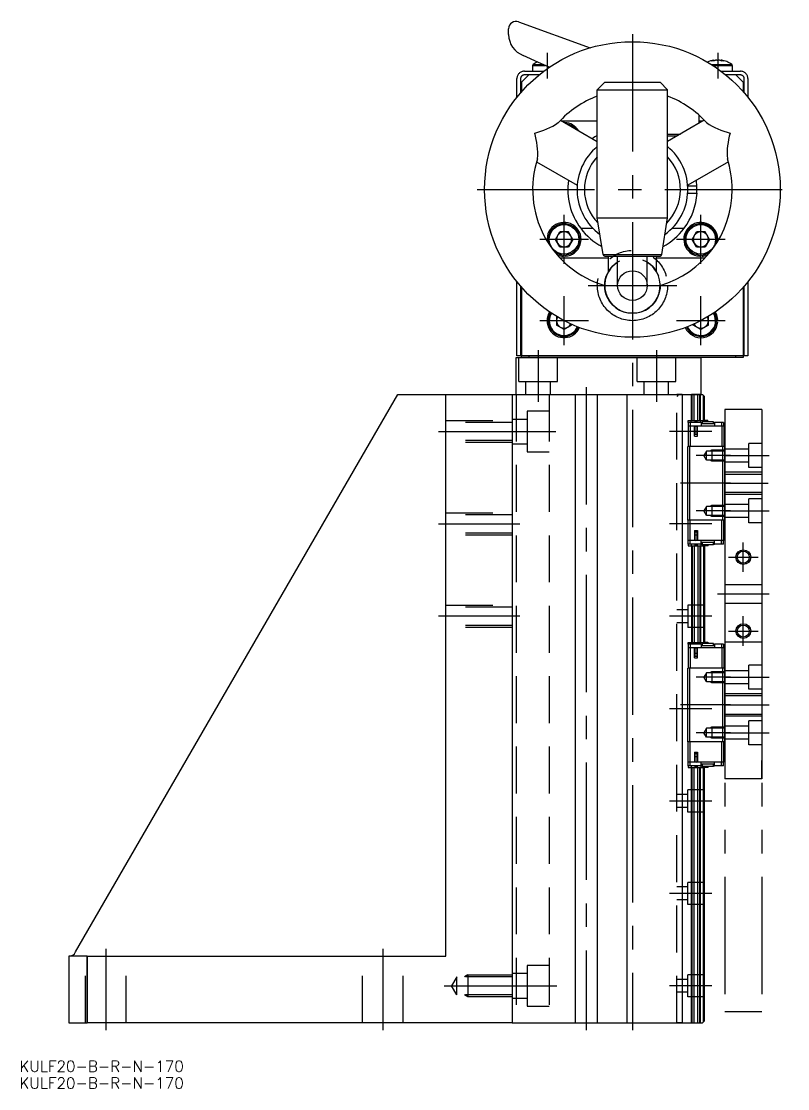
# Model space of a CAD drawing. Extents: x -165 to 327, y -498 to 35.
# Drawn here: x -165.4 to 42, y -497.8 to -209 of the extents above; entities that cross this region are included whole.
import ezdxf

# ---------------------------------------------------------------- set-up
doc = ezdxf.new("R2010")
doc.units = 0
for name, pattern in [('CENTER', [50.8, 31.75, -6.35, 6.35, -6.35]), ('DASHED', [19.05, 12.7, -6.35]), ('PHANTOM', [63.5, 31.75, -6.35, 6.35, -6.35, 6.35, -6.35])]:
    doc.linetypes.add(name, pattern=pattern)
doc.layers.get('0').update_dxf_attribs({"linetype": 'CONTINUOUS'})
doc.layers.add('CENTER', color=1, linetype='CENTER')
doc.styles.get("Standard").update_dxf_attribs({"font": 'txt.shx', "height": 3, "bigfont": 'bigfont.shx'})

# ---------------------------------------------------------------- blocks, each defined once
blk = doc.blocks.new('*U3')
at = {"color": 7, "linetype": 'CONTINUOUS'}
blk.add_text('KULF20-B-R-N-170', height=3, dxfattribs=at).set_placement((-165.87, -493.27))
blk = doc.blocks.new('*U4')
at = {"color": 7, "linetype": 'CONTINUOUS'}
blk.add_text('KULF20-B-R-N-170', height=3, dxfattribs=at).set_placement((-165.87, -497.82))

msp = doc.modelspace()

# ---------------------------------------------------------------- linework, layer by layer
at = {"color": 7, "linetype": 'CONTINUOUS'}
for p, q in [((-30.82, -209.12), (-11.44, -216.17)), ((-33.5, -212.58), (-33.5, -211)), ((21.99, -219.48), (22.05, -219.48)), ((22.83, -219.48), (22.67, -219.48)), ((22.83, -219.48), (23.33, -219.48)), ((24, -219.48), (23.95, -219.48)), ((24, -219.48), (24.01, -219.48)), ((-27, -220.96), (-27, -222.5)), ((-27, -220.96), (-23.64, -220.96)), ((-26.85, -220.67), (-24.3, -220.67)), ((21.34, -220.67), (25.94, -220.67)), ((21.79, -220.96), (26.06, -220.96)), ((25.94, -220.67), (26.85, -220.67)), ((26.06, -220.96), (27, -220.96)), ((27, -220.96), (27, -222.5)), ((-28, -223.5), (-30, -225.5)), ((-25.28, -223.5), (-28, -223.5)), ((30, -225.5), (28, -223.5)), ((-30, -225.5), (-30, -228.04)), ((-9.5, -227.5), (-7.5, -225.5)), ((-9.5, -262.17), (-9.5, -227.5)), ((-9.5, -227.5), (9.5, -227.5)), ((-7.5, -225.5), (7.5, -225.5)), ((9.5, -227.5), (7.5, -225.5)), ((9.5, -262.17), (9.5, -227.5)), ((30, -225.5), (30, -228.04)), ((-19.45, -235.77), (-9.5, -241.51)), ((-9.5, -236), (-19.04, -236)), ((19.45, -235.77), (9.5, -241.51)), ((18, -234.38), (18, -236.6)), ((19.04, -236), (18, -236)), ((18.35, -236.4), (18, -236.43)), ((9.5, -239.5), (12.98, -239.5)), ((9.5, -240), (12.11, -240)), ((-25.95, -247.03), (-14.96, -253.37)), ((25.95, -247.03), (14.96, -253.37)), ((14.97, -253.5), (17.47, -253.5)), ((17.47, -255.5), (17.47, -253.5)), ((14.97, -255.5), (17.47, -255.5)), ((-9.5, -262.17), (9.5, -262.17)), ((-7.95, -272.08), (-9.5, -262.17)), ((7.95, -272.08), (9.5, -262.17)), ((-14, -265), (-10.71, -265)), ((10.71, -265), (14, -265)), ((-20.86, -268), (-19.68, -265.96)), ((-19.68, -270.04), (-20.86, -268)), ((-17.32, -265.96), (-19.68, -265.96)), ((-16.14, -268), (-17.32, -265.96)), ((-16.14, -268), (-17.32, -270.04)), ((16.14, -268), (17.32, -265.96)), ((17.32, -270.04), (16.14, -268)), ((19.68, -265.96), (17.32, -265.96)), ((20.86, -268), (19.68, -265.96)), ((20.86, -268), (19.68, -270.04)), ((-19.68, -270.04), (-17.32, -270.04)), ((17.32, -270.04), (19.68, -270.04)), ((-19.67, -273), (-6.5, -273)), ((-18.83, -272.24), (-18.86, -272.59)), ((-18.17, -272.24), (-18.14, -272.59)), ((-7.95, -272.08), (7.95, -272.08)), ((-7.46, -272.5), (7.46, -272.5)), ((-6.5, -276.76), (-6.5, -272.5)), ((-4, -280.5), (-4, -272.5)), ((4, -280.5), (4, -272.5)), ((6.5, -276.76), (6.5, -272.5)), ((6.5, -273), (19.67, -273)), ((18.17, -272.24), (18.14, -272.59)), ((18.83, -272.24), (18.86, -272.59)), ((-30, -280.96), (-30, -299.5)), ((30, -280.96), (30, -299.5)), ((-20.54, -288.82), (-20.54, -291.18)), ((-18.5, -292.36), (-20.54, -291.18)), ((-16.46, -291.18), (-18.5, -292.36)), ((-16.46, -291.18), (-16.46, -290.96)), ((16.46, -290.96), (16.46, -291.18)), ((18.5, -292.36), (16.46, -291.18)), ((20.54, -291.18), (18.5, -292.36)), ((20.54, -291.18), (20.54, -288.82)), ((22.74, -289.67), (23.09, -289.64)), ((22.74, -290.33), (23.09, -290.36)), ((-31.5, -300), (18.5, -300)), ((-31.5, -310), (-31.5, -300)), ((30, -299.5), (-30, -299.5)), ((-30, -300), (-30, -299.5)), ((-28, -300), (-30, -300)), ((-28, -299.5), (-28, -300)), ((28, -300), (-28, -300)), ((18.5, -300), (18.5, -310)), ((28, -300), (28, -299.5)), ((30, -300), (28, -300)), ((30, -299.5), (30, -300)), ((-150.67, -460.8), (-63.52, -310)), ((-63.52, -310), (-32.5, -310)), ((-63.52, -310), (-50.5, -310)), ((-50.5, -310), (-32.5, -310)), ((-50.5, -462), (-50.5, -310)), ((-32.5, -310), (-32.5, -480)), ((-32.5, -310), (-32.5, -480)), ((-32.5, -310), (19, -310)), ((-15.5, -310), (-15.5, -480)), ((-9.5, -310), (-9.5, -480)), ((-1.5, -310), (-1.5, -480)), ((12.5, -310), (12, -310)), ((12, -310), (12.49, -310)), ((13.5, -310), (13.5, -480)), ((15.94, -317.05), (15.94, -310)), ((18.55, -310), (15.95, -310)), ((15.95, -310), (18.5, -310)), ((16.15, -317.05), (16.15, -310)), ((16.7, -317.05), (16.7, -310)), ((17.7, -317.05), (17.7, -310)), ((18.25, -317.05), (18.25, -310)), ((18.46, -317.05), (18.46, -310)), ((18.5, -310), (18.55, -310)), ((19.5, -310.5), (19, -310)), ((19.2, -317.05), (19.2, -310.2)), ((19.5, -317.05), (19.5, -310.5)), ((25, -314), (25, -414)), ((35, -314), (25, -314)), ((35, -314), (35, -414)), ((35, -314), (35, -409)), ((15.1, -317.05), (15.89, -317.05)), ((15.1, -317.55), (15.1, -317.05)), ((15.1, -317.55), (15.1, -318.55)), ((15.6, -317.55), (15.1, -317.55)), ((18.6, -317.55), (15.6, -317.55)), ((15.6, -317.55), (15.6, -318.55)), ((15.89, -317.05), (16.76, -317.05)), ((15.89, -317.55), (15.89, -317.05)), ((17.02, -317.55), (16.76, -317.05)), ((16.76, -317.05), (16.85, -317.05)), ((17.11, -317.55), (16.85, -317.05)), ((16.85, -317.05), (17.55, -317.05)), ((17.11, -317.55), (17.11, -317.55)), ((17.29, -317.55), (17.55, -317.05)), ((17.38, -317.55), (17.64, -317.05)), ((17.55, -317.05), (17.64, -317.05)), ((17.64, -317.05), (18.51, -317.05)), ((18.51, -317.05), (19.13, -317.05)), ((18.51, -317.55), (18.51, -317.05)), ((18.6, -317.55), (18.6, -318.55)), ((18.6, -317.55), (18.9, -317.55)), ((18.9, -317.35), (18.9, -317.95)), ((21.9, -317.35), (18.9, -317.35)), ((19.13, -317.05), (19.13, -317.35)), ((20.43, -317.05), (19.13, -317.05)), ((20.43, -317.05), (20.61, -317.35)), ((21.9, -317.95), (21.9, -317.35)), ((21.9, -317.55), (22.2, -317.55)), ((22.2, -317.55), (22.2, -318.55)), ((24.1, -317.55), (22.2, -317.55)), ((24.1, -317.55), (24.1, -318.55)), ((24.6, -317.55), (24.1, -317.55)), ((24.6, -317.55), (24.6, -318.55)), ((15.1, -318.55), (15.1, -324.05)), ((15.6, -318.55), (15.1, -318.55)), ((16.8, -318.55), (15.6, -318.55)), ((15.6, -318.55), (15.6, -324.05)), ((16.8, -321.25), (16.8, -318.55)), ((17.6, -318.55), (16.8, -318.55)), ((16.8, -319.35), (16.85, -319.35)), ((16.8, -319.81), (16.85, -319.81)), ((16.85, -318.9), (16.85, -319.95)), ((16.85, -319.95), (17.2, -319.95)), ((16.85, -319.95), (16.85, -320.75)), ((17.2, -319.95), (17.55, -319.95)), ((17.55, -319.95), (17.55, -318.9)), ((17.55, -319.35), (17.6, -319.35)), ((17.55, -319.81), (17.6, -319.81)), ((17.55, -320.75), (17.55, -319.95)), ((24.2, -318.55), (17.6, -318.55)), ((17.6, -321.25), (17.6, -318.55)), ((22.2, -317.95), (18.6, -317.95)), ((24.2, -318.55), (24.2, -324.05)), ((24.7, -318.55), (24.2, -318.55)), ((24.7, -318.55), (24.7, -324.05)), ((16.8, -321.25), (17.6, -321.25)), ((16.85, -320.75), (17.2, -320.75)), ((17.2, -320.75), (17.55, -320.75)), ((15, -343.95), (15, -324.05)), ((15.5, -324.05), (15, -324.05)), ((24.5, -324.05), (15.5, -324.05)), ((15.5, -343.95), (15.5, -324.05)), ((24.5, -343.95), (24.5, -324.05)), ((25, -324.05), (24.5, -324.05)), ((25, -343.95), (25, -324.05)), ((15.5, -343.95), (15, -343.95)), ((15.1, -349.45), (15.1, -343.95)), ((24.5, -343.95), (15.5, -343.95)), ((15.6, -349.45), (15.6, -343.95)), ((24.2, -349.45), (24.2, -343.95)), ((25, -343.95), (24.5, -343.95)), ((24.7, -349.45), (24.7, -343.95)), ((15.1, -350.45), (15.1, -349.45)), ((15.6, -349.45), (15.1, -349.45)), ((16.8, -349.45), (15.6, -349.45)), ((15.6, -350.45), (15.6, -349.45)), ((16.8, -346.75), (17.6, -346.75)), ((16.8, -346.75), (16.8, -349.45)), ((16.8, -348.19), (16.85, -348.19)), ((16.8, -348.65), (16.85, -348.65)), ((17.6, -349.45), (16.8, -349.45)), ((16.85, -347.25), (16.85, -348.05)), ((17.2, -347.25), (16.85, -347.25)), ((17.2, -348.05), (16.85, -348.05)), ((16.85, -348.05), (16.85, -349.1)), ((17.55, -347.25), (17.2, -347.25)), ((17.55, -348.05), (17.2, -348.05)), ((17.55, -348.05), (17.55, -347.25)), ((17.55, -349.1), (17.55, -348.05)), ((17.55, -348.19), (17.6, -348.19)), ((17.55, -348.65), (17.6, -348.65)), ((17.6, -346.75), (17.6, -349.45)), ((24.2, -349.45), (17.6, -349.45)), ((18.6, -350.45), (18.6, -349.45)), ((22.2, -350.45), (22.2, -349.45)), ((24.1, -350.45), (24.1, -349.45)), ((24.7, -349.45), (24.2, -349.45)), ((24.6, -350.45), (24.6, -349.45)), ((15.1, -350.45), (15.1, -350.95)), ((15.6, -350.45), (15.1, -350.45)), ((15.1, -350.95), (15.89, -350.95)), ((18.6, -350.45), (15.6, -350.45)), ((15.89, -350.45), (15.89, -350.95)), ((15.89, -350.95), (16.76, -350.95)), ((15.94, -350.95), (15.94, -377.05)), ((16.15, -350.95), (16.15, -377.05)), ((16.7, -350.95), (16.7, -377.05)), ((17.02, -350.45), (16.76, -350.95)), ((16.76, -350.95), (16.85, -350.95)), ((17.11, -350.45), (16.85, -350.95)), ((16.85, -350.95), (17.55, -350.95)), ((17.11, -350.45), (17.11, -350.45)), ((17.29, -350.45), (17.55, -350.95)), ((17.38, -350.45), (17.64, -350.95)), ((17.55, -350.95), (17.64, -350.95)), ((17.64, -350.95), (18.51, -350.95)), ((17.7, -350.95), (17.7, -377.05)), ((18.25, -350.95), (18.25, -377.05)), ((18.46, -350.95), (18.46, -377.05)), ((18.51, -350.45), (18.51, -350.95)), ((18.51, -350.95), (19.13, -350.95)), ((22.2, -350.05), (18.6, -350.05)), ((18.6, -350.45), (18.9, -350.45)), ((18.9, -350.05), (18.9, -350.65)), ((21.9, -350.65), (18.9, -350.65)), ((19.13, -350.95), (19.13, -350.65)), ((20.43, -350.95), (19.13, -350.95)), ((19.2, -350.95), (19.2, -377.05)), ((19.5, -350.95), (19.5, -377.05)), ((20.43, -350.95), (20.61, -350.65)), ((21.9, -350.65), (21.9, -350.05)), ((21.9, -350.45), (22.2, -350.45)), ((24.1, -350.45), (22.2, -350.45)), ((24.6, -350.45), (24.1, -350.45)), ((15.1, -377.05), (15.89, -377.05)), ((15.1, -377.55), (15.1, -377.05)), ((15.1, -377.55), (15.1, -378.55)), ((15.6, -377.55), (15.1, -377.55)), ((18.6, -377.55), (15.6, -377.55)), ((15.6, -377.55), (15.6, -378.55)), ((15.89, -377.05), (16.76, -377.05)), ((15.89, -377.55), (15.89, -377.05)), ((17.02, -377.55), (16.76, -377.05)), ((16.76, -377.05), (16.85, -377.05)), ((17.11, -377.55), (16.85, -377.05)), ((16.85, -377.05), (17.55, -377.05)), ((17.11, -377.55), (17.11, -377.55)), ((17.29, -377.55), (17.55, -377.05)), ((17.38, -377.55), (17.64, -377.05)), ((17.55, -377.05), (17.64, -377.05)), ((17.64, -377.05), (18.51, -377.05)), ((18.51, -377.05), (19.13, -377.05)), ((18.51, -377.55), (18.51, -377.05)), ((18.6, -377.55), (18.6, -378.55)), ((18.6, -377.55), (18.9, -377.55)), ((22.2, -377.95), (18.6, -377.95)), ((18.9, -377.35), (18.9, -377.95)), ((21.9, -377.35), (18.9, -377.35)), ((19.13, -377.05), (19.13, -377.35)), ((20.43, -377.05), (19.13, -377.05)), ((20.43, -377.05), (20.61, -377.35)), ((21.9, -377.95), (21.9, -377.35)), ((21.9, -377.55), (22.2, -377.55)), ((22.2, -377.55), (22.2, -378.55)), ((24.1, -377.55), (22.2, -377.55)), ((24.1, -377.55), (24.1, -378.55)), ((24.6, -377.55), (24.1, -377.55)), ((24.6, -377.55), (24.6, -378.55)), ((15.6, -378.55), (15.1, -378.55)), ((15.1, -378.55), (15.1, -384.05)), ((16.8, -378.55), (15.6, -378.55)), ((15.6, -378.55), (15.6, -384.05)), ((17.6, -378.55), (16.8, -378.55)), ((16.8, -381.25), (16.8, -378.55)), ((16.8, -379.35), (16.85, -379.35)), ((16.8, -379.81), (16.85, -379.81)), ((16.85, -378.9), (16.85, -379.95)), ((16.85, -379.95), (17.2, -379.95)), ((16.85, -379.95), (16.85, -380.75)), ((16.85, -380.75), (17.2, -380.75)), ((17.2, -379.95), (17.55, -379.95)), ((17.2, -380.75), (17.55, -380.75)), ((17.55, -379.95), (17.55, -378.9)), ((17.55, -379.35), (17.6, -379.35)), ((17.55, -379.81), (17.6, -379.81)), ((17.55, -380.75), (17.55, -379.95)), ((24.2, -378.55), (17.6, -378.55)), ((17.6, -381.25), (17.6, -378.55)), ((24.7, -378.55), (24.2, -378.55)), ((24.2, -378.55), (24.2, -384.05)), ((24.7, -378.55), (24.7, -384.05)), ((15, -403.95), (15, -384.05)), ((15.5, -384.05), (15, -384.05)), ((24.5, -384.05), (15.5, -384.05)), ((15.5, -403.95), (15.5, -384.05)), ((16.8, -381.25), (17.6, -381.25)), ((24.5, -403.95), (24.5, -384.05)), ((25, -384.05), (24.5, -384.05)), ((25, -403.95), (25, -384.05)), ((15.5, -403.95), (15, -403.95)), ((15.1, -409.45), (15.1, -403.95)), ((24.5, -403.95), (15.5, -403.95)), ((15.6, -409.45), (15.6, -403.95)), ((24.2, -409.45), (24.2, -403.95)), ((25, -403.95), (24.5, -403.95)), ((24.7, -409.45), (24.7, -403.95)), ((16.8, -406.75), (17.6, -406.75)), ((16.8, -406.75), (16.8, -409.45)), ((17.6, -406.75), (17.6, -409.45)), ((15.6, -409.45), (15.1, -409.45)), ((15.1, -410.45), (15.1, -409.45)), ((16.8, -409.45), (15.6, -409.45)), ((15.6, -410.45), (15.6, -409.45)), ((16.8, -408.19), (16.85, -408.19)), ((16.8, -408.65), (16.85, -408.65)), ((17.6, -409.45), (16.8, -409.45)), ((17.2, -407.25), (16.85, -407.25)), ((16.85, -407.25), (16.85, -408.05)), ((17.2, -408.05), (16.85, -408.05)), ((16.85, -408.05), (16.85, -409.1)), ((17.55, -407.25), (17.2, -407.25)), ((17.55, -408.05), (17.2, -408.05)), ((17.55, -408.05), (17.55, -407.25)), ((17.55, -409.1), (17.55, -408.05)), ((17.55, -408.19), (17.6, -408.19)), ((17.55, -408.65), (17.6, -408.65)), ((24.2, -409.45), (17.6, -409.45)), ((18.6, -410.45), (18.6, -409.45)), ((22.2, -410.05), (18.6, -410.05)), ((18.9, -410.05), (18.9, -410.65)), ((21.9, -410.65), (21.9, -410.05)), ((22.2, -410.45), (22.2, -409.45)), ((24.1, -410.45), (24.1, -409.45)), ((24.7, -409.45), (24.2, -409.45)), ((24.6, -410.45), (24.6, -409.45)), ((35, -414), (35, -409)), ((15.6, -410.45), (15.1, -410.45)), ((15.1, -410.45), (15.1, -410.95)), ((15.1, -410.95), (15.89, -410.95)), ((18.6, -410.45), (15.6, -410.45)), ((15.89, -410.45), (15.89, -410.95)), ((15.89, -410.95), (16.76, -410.95)), ((15.94, -480), (15.94, -410.95)), ((16.15, -480), (16.15, -410.95)), ((16.7, -480), (16.7, -410.95)), ((17.02, -410.45), (16.76, -410.95)), ((16.76, -410.95), (16.85, -410.95)), ((17.11, -410.45), (16.85, -410.95)), ((16.85, -410.95), (17.55, -410.95)), ((17.11, -410.45), (17.11, -410.45)), ((17.29, -410.45), (17.55, -410.95)), ((17.38, -410.45), (17.64, -410.95)), ((17.55, -410.95), (17.64, -410.95)), ((17.64, -410.95), (18.51, -410.95)), ((17.7, -480), (17.7, -410.95)), ((18.25, -480), (18.25, -410.95)), ((18.46, -480), (18.46, -410.95)), ((18.51, -410.45), (18.51, -410.95)), ((18.51, -410.95), (19.13, -410.95)), ((18.6, -410.45), (18.9, -410.45)), ((21.9, -410.65), (18.9, -410.65)), ((19.13, -410.95), (19.13, -410.65)), ((20.43, -410.95), (19.13, -410.95)), ((19.2, -479.8), (19.2, -410.95)), ((19.5, -479.5), (19.5, -410.95)), ((20.43, -410.95), (20.61, -410.65)), ((21.9, -410.45), (22.2, -410.45)), ((24.1, -410.45), (22.2, -410.45)), ((24.6, -410.45), (24.1, -410.45)), ((35, -414), (25, -414)), ((-152.5, -462), (-152.5, -480)), ((-147.5, -462), (-152.5, -462)), ((-147.5, -462), (-50.5, -462)), ((-147.5, -480), (-147.5, -462)), ((-147.5, -462), (-147.5, -480)), ((-152.5, -480), (-147.5, -480)), ((-32.5, -480), (-147.5, -480)), ((-32.5, -480), (19, -480)), ((19.5, -479.5), (19, -480))]:
    msp.add_line(p, q, dxfattribs=at)
at = {"color": 3, "linetype": 'PHANTOM'}
for p, q in [((-31.25, -229.53), (-31.25, -224.5)), ((-30.25, -224.5), (-30.25, -228.33)), ((-29.25, -222.5), (-24, -222.5)), ((-25.28, -223.5), (-29.25, -223.5)), ((24, -222.5), (29.25, -222.5)), ((29.25, -223.5), (25.28, -223.5)), ((30.25, -228.33), (30.25, -224.5)), ((31.25, -224.5), (31.25, -229.53)), ((-31.25, -299.5), (-31.25, -279.47)), ((31.25, -279.47), (31.25, -299.5)), ((-30.25, -280.67), (-30.25, -299.5)), ((30.25, -299.5), (30.25, -280.67)), ((-30.25, -299.5), (-31.25, -299.5)), ((-30, -299.5), (-30.25, -299.5)), ((30.25, -299.5), (30, -299.5)), ((31.25, -299.5), (30.25, -299.5)), ((25, -377), (25, -477)), ((35, -377), (25, -377)), ((35, -377), (35, -477)), ((35, -477), (25, -477))]:
    msp.add_line(p, q, dxfattribs=at)
at = {"color": 3, "linetype": 'DASHED'}
for p, q in [((-30.75, -306.5), (-30.75, -300)), ((-20.25, -306.5), (-20.25, -300)), ((1.25, -306.5), (1.25, -300)), ((11.75, -306.5), (11.75, -300)), ((-30.75, -306.5), (-20.25, -306.5)), ((-28.8, -310), (-28.8, -306.5)), ((-22.2, -310), (-22.2, -306.5)), ((1.25, -306.5), (11.75, -306.5)), ((3.2, -310), (3.2, -306.5)), ((9.8, -310), (9.8, -306.5)), ((-31.5, -310), (-31.5, -480)), ((-22.5, -310), (-22.5, -480)), ((12, -480), (12, -310)), ((12.5, -310), (12, -310.5)), ((13.5, -310), (12.5, -310)), ((-22.5, -314.5), (-28.5, -314.5)), ((-28.5, -314.5), (-28.5, -323.3)), ((-50.5, -317), (-32.5, -317)), ((-32.5, -317.54), (-50.5, -317.54)), ((-28.5, -316.7), (-32.5, -316.7)), ((-32.5, -322.46), (-50.5, -322.46)), ((-32.5, -323), (-50.5, -323)), ((-32.5, -323.3), (-28.5, -323.3)), ((-28.5, -323.3), (-28.5, -325.5)), ((31.5, -329.75), (31.5, -323.25)), ((35, -323.25), (31.5, -323.25)), ((-28.5, -325.5), (-22.5, -325.5)), ((20, -325.27), (19.29, -326.5)), ((20, -327.73), (20, -325.27)), ((25, -325.27), (20, -325.27)), ((21.5, -325), (21.03, -325.27)), ((21.5, -325), (21.5, -328)), ((25, -325), (21.5, -325)), ((31.5, -324.75), (25, -324.75)), ((20, -327.73), (19.29, -326.5)), ((25, -327.73), (20, -327.73)), ((21.5, -328), (21.03, -327.73)), ((25, -328), (21.5, -328)), ((31.5, -328.25), (25, -328.25)), ((35, -331), (25, -331)), ((25, -331.54), (35, -331.54)), ((35, -329.75), (31.5, -329.75)), ((35, -336.46), (25, -336.46)), ((35, -337), (25, -337)), ((20, -340.27), (19.29, -341.5)), ((25, -340.27), (20, -340.27)), ((20, -342.73), (20, -340.27)), ((21.5, -340), (21.03, -340.27)), ((25, -340), (21.5, -340)), ((21.5, -340), (21.5, -343)), ((31.5, -339.75), (25, -339.75)), ((35, -338.25), (31.5, -338.25)), ((31.5, -344.75), (31.5, -338.25)), ((-50.5, -342), (-32.5, -342)), ((-32.5, -342.54), (-50.5, -342.54)), ((20, -342.73), (19.29, -341.5)), ((25, -342.73), (20, -342.73)), ((21.5, -343), (21.03, -342.73)), ((25, -343), (21.5, -343)), ((31.5, -343.25), (25, -343.25)), ((35, -344.75), (31.5, -344.75)), ((-32.5, -347.46), (-50.5, -347.46)), ((-32.5, -348), (-50.5, -348)), ((35, -361.5), (25, -361.5)), ((35, -366.5), (25, -366.5)), ((-50.5, -367), (-32.5, -367)), ((-32.5, -367.54), (-50.5, -367.54)), ((15, -368.25), (12, -368.25)), ((19.5, -367), (15, -367)), ((15, -367), (15, -373)), ((-32.5, -372.46), (-50.5, -372.46)), ((15, -371.75), (12, -371.75)), ((-32.5, -373), (-50.5, -373)), ((19.5, -373), (15, -373)), ((31.5, -389.75), (31.5, -383.25)), ((35, -383.25), (31.5, -383.25)), ((20, -385.27), (19.29, -386.5)), ((20, -387.73), (19.29, -386.5)), ((25, -385.27), (20, -385.27)), ((20, -387.73), (20, -385.27)), ((21.5, -385), (21.03, -385.27)), ((25, -385), (21.5, -385)), ((21.5, -385), (21.5, -388)), ((31.5, -384.75), (25, -384.75)), ((25, -387.73), (20, -387.73)), ((21.5, -388), (21.03, -387.73)), ((25, -388), (21.5, -388)), ((31.5, -388.25), (25, -388.25)), ((35, -389.75), (31.5, -389.75)), ((35, -391), (25, -391)), ((35, -391.54), (25, -391.54)), ((25, -396.46), (35, -396.46)), ((35, -397), (25, -397)), ((31.5, -404.75), (31.5, -398.25)), ((35, -398.25), (31.5, -398.25)), ((20, -400.27), (19.29, -401.5)), ((20, -402.73), (20, -400.27)), ((25, -400.27), (20, -400.27)), ((21.5, -400), (21.03, -400.27)), ((21.5, -400), (21.5, -403)), ((25, -400), (21.5, -400)), ((31.5, -399.75), (25, -399.75)), ((20, -402.73), (19.29, -401.5)), ((25, -402.73), (20, -402.73)), ((21.5, -403), (21.03, -402.73)), ((25, -403), (21.5, -403)), ((31.5, -403.25), (25, -403.25)), ((35, -404.75), (31.5, -404.75)), ((15, -418.25), (12, -418.25)), ((19.5, -417), (15, -417)), ((15, -423), (15, -417)), ((15, -421.75), (12, -421.75)), ((19.5, -423), (15, -423)), ((15, -443.25), (12, -443.25)), ((19.5, -442), (15, -442)), ((15, -448), (15, -442)), ((15, -446.75), (12, -446.75)), ((19.5, -448), (15, -448)), ((-148, -480), (-148, -462)), ((-137, -480), (-137, -462)), ((-73, -480), (-73, -462)), ((-62, -480), (-62, -462)), ((-28.5, -464.5), (-28.5, -473.3)), ((-22.5, -464.5), (-28.5, -464.5)), ((-47.5, -467.54), (-48.92, -470)), ((-32.5, -467.54), (-47.5, -467.54)), ((-47.5, -472.46), (-47.5, -467.54)), ((-44.5, -467), (-45.44, -467.54)), ((-44.5, -467), (-32.5, -467)), ((-44.5, -467), (-44.5, -473)), ((-28.5, -466.7), (-32.5, -466.7)), ((19.5, -467), (15, -467)), ((15, -473), (15, -467)), ((-47.5, -472.46), (-48.92, -470)), ((15, -468.25), (12, -468.25)), ((-32.5, -472.46), (-47.5, -472.46)), ((-44.5, -473), (-45.44, -472.46)), ((-32.5, -473), (-44.5, -473)), ((-32.5, -473.3), (-28.5, -473.3)), ((-28.5, -473.3), (-28.5, -475.5)), ((15, -471.75), (12, -471.75)), ((19.5, -473), (15, -473)), ((-28.5, -475.5), (-22.5, -475.5)), ((13.5, -480), (12, -480))]:
    msp.add_line(p, q, dxfattribs=at)
at = {"color": 7, "linetype": 'CONTINUOUS', "flags": 128}
for points in [[(-22.52, -221.44), (-25.39, -220.17), (-29.55, -218.22)], [(17.47, -253.5), (17.35, -252.22), (17.32, -252.01)], [(-20.4, -272.19), (-20.11, -272.31), (-18.86, -272.59)], [(18.86, -272.59), (20.11, -272.31), (20.4, -272.19)], [(22.5, -290), (22.32, -288.82), (21.93, -287.95)], [(22.14, -287.81), (22.56, -288.75), (22.75, -290)], [(23.09, -289.64), (22.81, -288.39), (22.43, -287.62)]]:
    msp.add_lwpolyline(points, dxfattribs=at)
at = {"color": 7, "linetype": 'CONTINUOUS'}
for centre, radius in [((0, -254.5), 40), ((-18.5, -268), 4), ((18.5, -268), 4), ((0, -280.5), 4), ((30, -354), 1.62), ((30, -374), 1.62)]:
    msp.add_circle(centre, radius, dxfattribs=at)
at = {"color": 3, "linetype": 'PHANTOM'}
for radius in [9.5, 7.5]:
    msp.add_circle((0, -280.5), radius, dxfattribs=at)
at = {"color": 3, "linetype": 'CONTINUOUS'}
for centre in [(30, -354), (30, -374)]:
    msp.add_circle(centre, 2, dxfattribs=at)
at = {"color": 7, "linetype": 'CONTINUOUS'}
for centre, radius, start, end in [((-31.5, -211), 2, 70, 180), ((-27.5, -212.58), 6, 180, 250), ((23, -225.9), 6.5, 98.9312, 114.9749), ((22.67, -222.4), 2.99, 102.0034, 116.6964), ((23.37, -223.4), 3.99, 100.1094, 112.9255), ((23.45, -222.4), 2.99, 102.0034, 116.6964), ((22.63, -223.4), 3.99, 67.0745, 79.8906), ((23.3, -223.4), 3.99, 67.0745, 79.8906), ((23, -225.9), 6.5, 53.6416, 81.0688), ((-26.64, -220.96), 0.36, 126.3584, 180), ((-23, -225.9), 6.5, 115.0209, 126.3584), ((21.72, -223.91), 4.19, 84.6164, 95.3836), ((24.52, -222.71), 2.99, 83.6264, 96.3736), ((26.64, -220.96), 0.36, 0, 53.6416), ((0, -254.5), 27, 110.6015, 137.9613), ((0, -254.5), 27, 42.0501, 69.4003), ((-31.06, -220.09), 19.69, 283.5447, 303.9872), ((-18.5, -241), 4.6, 31.9231, 88.0769), ((31.06, -220.09), 19.69, 236.0128, 256.4553), ((-44.78, -244.76), 19.15, 355.7649, 16.7622), ((-18.5, -241), 4.25, 42.7419, 77.2581), ((44.78, -244.76), 19.15, 163.2378, 184.2351), ((0, -254.5), 17.5, 122.8799, 128.1963), ((0, -254.5), 15, 129.3032, 234.0755), ((0, -254.5), 15, 305.9227, 50.7007), ((0, -254.5), 27, 162.0545, 253.873), ((0, -254.5), 13, 136.9606, 224.475), ((0, -254.5), 13, 315.5202, 43.0444), ((0, -254.5), 27, 0, 17.9696), ((0, -254.5), 17.5, 171.8037, 216.8699), ((0, -254.5), 27, 286.127, 0), ((0, -254.5), 17.5, 323.1301, 356.7242), ((-18.5, -268), 4.6, 274.5, 186.596), ((-18.5, -268), 4.25, 270, 199.4003), ((0, -254.5), 17.5, 216.8699, 241.7281), ((0, -254.5), 17.5, 298.2719, 323.1301), ((18.5, -268), 4.6, 353.404, 265.5), ((18.5, -268), 4.25, 340.5997, 270), ((-18.5, -268), 2.04, 150, 210), ((-18.5, -268), 2.04, 90, 150), ((-18.5, -268), 2.04, 30, 90), ((-18.5, -268), 2.04, 330, 30), ((18.5, -268), 2.04, 150, 210), ((18.5, -268), 2.04, 90, 150), ((18.5, -268), 2.04, 30, 90), ((18.5, -268), 2.04, 330, 30), ((-18.5, -268), 4.25, 232.8384, 270), ((-18.5, -268), 2.04, 210, 270), ((-18.5, -268), 2.04, 270, 330), ((18.5, -268), 2.04, 210, 270), ((18.5, -268), 2.04, 270, 330), ((18.5, -268), 4.25, 270, 307.1616), ((-7.46, -272), 0.5, 188.885, 270), ((0, -280.5), 7.5, 122.2338, 57.7726), ((7.46, -272), 0.5, 270, 351.115), ((-18.5, -290), 4.6, 148.7914, 336.1582), ((-18.5, -290), 4.25, 149.0102, 335.9393), ((-18.5, -290), 4, 149.1631, 335.7864), ((-18.5, -290), 2.04, 150.1366, 180), ((-18.5, -290), 2.04, 180, 240), ((-18.5, -290), 2.04, 300, 334.8129), ((18.5, -290), 4.6, 203.8418, 355.5), ((18.5, -290), 4.25, 204.0607, 0), ((18.5, -290), 4, 204.2136, 0), ((18.5, -290), 2.04, 205.1871, 240), ((18.5, -290), 2.04, 300, 0), ((18.5, -290), 2.04, 0, 29.8634), ((-18.5, -290), 2.04, 240, 300), ((18.5, -290), 2.04, 240, 300), ((17.2, -318.9), 0.35, 90, 180), ((17.2, -318.9), 0.35, 0, 90), ((17.2, -349.1), 0.35, 180, 270), ((17.2, -349.1), 0.35, 270, 0), ((17.2, -378.9), 0.35, 90, 180), ((17.2, -378.9), 0.35, 0, 90), ((17.2, -409.1), 0.35, 180, 270), ((17.2, -409.1), 0.35, 270, 0), ((-152.5, -460), 2, 270, 336.5392)]:
    msp.add_arc(centre, radius, start, end, dxfattribs=at)
at = {"color": 3, "linetype": 'PHANTOM'}
for centre, radius, start, end in [((-29.25, -224.5), 2, 90, 180), ((-29.25, -224.5), 1, 90, 180), ((29.25, -224.5), 2, 0, 90), ((29.25, -224.5), 1, 0, 90)]:
    msp.add_arc(centre, radius, start, end, dxfattribs=at)
at = {"layer": 'CENTER', "color": 1, "linetype": 'CENTER'}
for p, q in [((0, -212.5), (0, -482)), ((-23.08, -217.48), (-23.08, -224.5)), ((23.08, -217.48), (23.08, -224.5)), ((-42, -254.5), (42, -254.5)), ((-18.5, -274.6), (-18.5, -261.4)), ((18.5, -274.6), (18.5, -261.4)), ((-11.9, -268), (-25.1, -268)), ((25.1, -268), (11.9, -268)), ((-12, -280.5), (12, -280.5)), ((-18.5, -296.6), (-18.5, -283.4)), ((18.5, -296.6), (18.5, -283.4)), ((-11.9, -290), (-25.1, -290)), ((25.1, -290), (11.9, -290)), ((-25.5, -298), (-25.5, -312)), ((6.5, -298), (6.5, -312)), ((-12.5, -308), (-12.5, -482)), ((-52.5, -320), (-20.5, -320)), ((21.5, -320), (10, -320)), ((26.5, -326.5), (17.29, -326.5)), ((25, -326.5), (37, -326.5)), ((26.5, -334), (13, -334)), ((25, -334), (36.75, -334)), ((26.5, -341.5), (17.29, -341.5)), ((25, -341.5), (37, -341.5)), ((-52.5, -345), (-30.5, -345)), ((21.5, -345), (10, -345)), ((30, -358), (30, -350)), ((26, -354), (34, -354)), ((37, -364), (23, -364)), ((-30.5, -370), (-52.5, -370)), ((21.5, -370), (10, -370)), ((30, -378), (30, -370)), ((26, -374), (34, -374)), ((26.5, -386.5), (17.29, -386.5)), ((25, -386.5), (37, -386.5)), ((21.5, -395), (10, -395)), ((26.5, -394), (13, -394)), ((25, -394), (37, -394)), ((26.5, -401.5), (17.29, -401.5)), ((25, -401.5), (37, -401.5)), ((21.5, -420), (10, -420)), ((21.5, -445), (10, -445)), ((-142.5, -460), (-142.5, -482)), ((-67.5, -460), (-67.5, -482)), ((-50.92, -470), (-20.5, -470)), ((21.5, -470), (10, -470))]:
    msp.add_line(p, q, dxfattribs=at)

# ---------------------------------------------------------------- block references
at = {"color": 7, "linetype": 'CONTINUOUS'}
for name in ['*U3', '*U4']:
    msp.add_blockref(name, (0, 0), dxfattribs=at)

doc.saveas('drawing.dxf')
